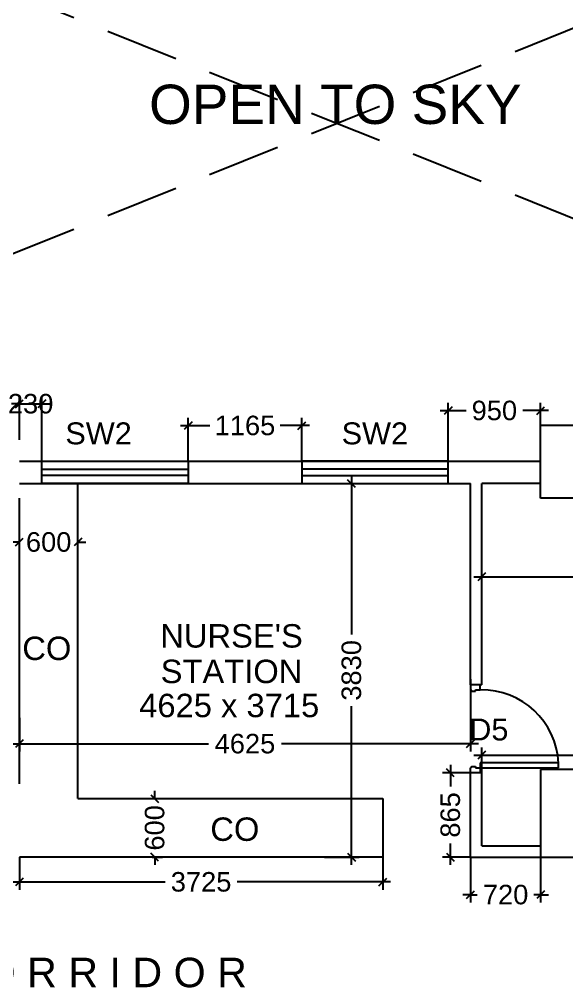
# Model space of a CAD drawing. Extents: x 7620542 to 7843793, y -6476226 to -6093835.
# Drawn here: x 7733317 to 7738926, y -6445747 to -6435819 of the extents above; entities that cross this region are included whole.
import ezdxf
from ezdxf.enums import TextEntityAlignment as Align

# ---------------------------------------------------------------- set-up
doc = ezdxf.new("R2010")
doc.units = 0
doc.header["$LTSCALE"] = 600
doc.header["$MEASUREMENT"] = 0
doc.header["$PDMODE"] = 35
doc.linetypes.add('HIDDEN2', pattern=[0.1875, 0.125, -0.0625])
doc.layers.get('0').update_dxf_attribs({"linetype": 'CONTINUOUS'})
doc.layers.get('Defpoints').update_dxf_attribs({"linetype": 'CONTINUOUS'})
for name, color, linetype in [('Counter', 7, 'CONTINUOUS'), ('DOOR', 32, 'CONTINUOUS'), ('Duct', 8, 'CONTINUOUS'), ('joinery', 7, 'CONTINUOUS'), ('LA-column', 3, 'CONTINUOUS'), ('Room Dim', 1, 'CONTINUOUS'), ('TEXT', 6, 'CONTINUOUS'), ('TXT', 6, 'CONTINUOUS'), ('Walls', 7, 'CONTINUOUS'), ('WIN', 151, 'CONTINUOUS'), ('Working Dim', 5, 'CONTINUOUS')]:
    doc.layers.add(name, color=color, linetype=linetype)
doc.styles.add('ari', font='arial.ttf')
doc.styles.add('ARIAL', font='arial.ttf')
doc.dimstyles.new('int. dim', dxfattribs={"dimtxt": 450, "dimasz": 80, "dimexe": 80, "dimexo": 0, "dimgap": 70, "dimtad": 0, "dimdec": 0, "dimzin": 12, "dimdsep": 46, "dimtxsty": 'ari', "dimblk": 'OBLIQUE', "dimcen": 2, "dimdle": 80, "dimclrd": 256, "dimclre": 256, "dimclrt": 6, "dimadec": 0, "dimazin": 0, "dimtfac": 1, "dimtdec": 0, "dimtix": 1, "dimtmove": 2, "dimatfit": 3, "dimfxl": 1, "dimtolj": 1, "dimtzin": 0, "dimlwd": -1, "dimlwe": -1, "dimarcsym": 0})

# ---------------------------------------------------------------- blocks, each defined once
blk = doc.blocks.new('1000')
at = {"layer": 'DOOR'}
for p, q in [((0, -100), (0, 0)), ((0, 0), (49.7, 0)), ((49.7, 0), (49.7, -2.2)), ((63.2, -49.5), (49.7, -49.5)), ((49.7, -49.5), (49.7, -100)), ((63.2, -13.5), (61, -13.5)), ((63.2, -13.5), (63.2, -49.5)), ((836.8, -13.5), (836.8, -49.5)), ((836.8, -13.5), (839, -13.5)), ((836.8, -49.5), (850.3, -49.5)), ((850.3, 0), (850.3, -2.2)), ((900, 0), (850.3, 0)), ((850.3, -49.5), (850.3, -100)), ((900, -100), (900, 0)), ((49.7, -100), (0, -100)), ((49.7, -100), (49.7, -900.6)), ((100.2, -100), (49.7, -100)), ((100.2, -900.6), (100.2, -100)), ((850.3, -100), (900, -100)), ((49.7, -900.6), (100.2, -900.6))]:
    blk.add_line(p, q, dxfattribs=at)
for centre, major_axis, start_param, end_param in [((49.7, -13.5), (-7.95, 7.95), 3.926991, 5.497787), ((850.3, -13.5), (7.95, 7.95), 0.785398, 2.356194)]:
    blk.add_ellipse(centre, major_axis=major_axis, ratio=1, start_param=start_param, end_param=end_param, dxfattribs=at)
at = {"layer": 'DOOR', "color": 145}
blk.add_ellipse((64.3, -115.3), major_axis=(-519.7, 589.8), ratio=1, start_param=2.464943, end_param=4.009476, dxfattribs=at)
blk = doc.blocks.new('_Oblique')
at = {"color": 0, "linetype": 'ByBlock', "lineweight": -2}
blk.add_line((-0.5, -0.5), (0.5, 0.5), dxfattribs=at)
blk = doc.blocks.new('*D2320')
at = {"layer": 'Defpoints', "color": 0, "transparency": 16777216}
for p in [(7737941.6, -6442582.6, 6.3), (7733317.1, -6442979.6, 6.3), (7737941.6, -6443246.2)]:
    blk.add_point(p, dxfattribs=at)
at = {"layer": 'Working Dim', "transparency": 16777216}
for p, q in [((7737941.6, -6442582.6), (7737941.6, -6443326.2)), ((7733317.1, -6442979.6), (7733317.1, -6443326.2)), ((7733237.1, -6443246.2), (7735256, -6443246.2)), ((7738021.6, -6443246.2), (7736002.8, -6443246.2))]:
    blk.add_line(p, q, dxfattribs=at)
at = {"layer": 'Working Dim', "transparency": 16777216, "xscale": 80, "yscale": 80, "zscale": 80, "rotation": 180}
blk.add_blockref('_Oblique', (7733317.1, -6443246.2), dxfattribs=at)
at = {"layer": 'Working Dim', "transparency": 16777216, "xscale": 80, "yscale": 80, "zscale": 80}
blk.add_blockref('_Oblique', (7737941.6, -6443246.2), dxfattribs=at)
at = {"layer": 'Working Dim', "color": 6, "transparency": 16777216, "insert": (7735629.4, -6443246.2), "char_height": 200, "attachment_point": 5, "style": 'ari'}
blk.add_mtext('\\A1;4625', dxfattribs=at)
blk = doc.blocks.new('*D2321')
at = {"layer": 'Defpoints', "color": 0, "transparency": 16777216}
for p in [(7736146.3, -6440578.8, 6.3), (7736446.3, -6444408.8, 3.4), (7736720.8, -6444408.8)]:
    blk.add_point(p, dxfattribs=at)
at = {"layer": 'Working Dim', "transparency": 16777216}
for p, q in [((7736720.8, -6440498.8), (7736720.8, -6442125.6)), ((7736146.3, -6440578.8), (7736800.8, -6440578.8)), ((7736720.8, -6444488.8), (7736720.8, -6442862.1)), ((7736446.3, -6444408.8), (7736800.8, -6444408.8))]:
    blk.add_line(p, q, dxfattribs=at)
at = {"layer": 'Working Dim', "transparency": 16777216, "xscale": 80, "yscale": 80, "zscale": 80}
for p, rotation in [((7736720.8, -6440578.8), 90), ((7736720.8, -6444408.8), 270)]:
    blk.add_blockref('_Oblique', p, dxfattribs=dict(at, rotation=rotation))
at = {"layer": 'Working Dim', "color": 6, "transparency": 16777216, "insert": (7736720.8, -6442493.8), "char_height": 200, "attachment_point": 5, "rotation": 90, "style": 'ari'}
blk.add_mtext('\\A1;3830', dxfattribs=at)
blk = doc.blocks.new('*D2322')
at = {"layer": 'Defpoints', "color": 0, "transparency": 16777216}
for p in [(7738055.6, -6441433.2, 6.3), (7741475.7, -6441433.2, 6.3), (7741475.7, -6441535.3)]:
    blk.add_point(p, dxfattribs=at)
at = {"layer": 'Working Dim', "transparency": 16777216}
for p, q in [((7738055.6, -6441433.2), (7738055.6, -6441615.3)), ((7741475.7, -6441433.2), (7741475.7, -6441615.3)), ((7737975.6, -6441535.3), (7739397.4, -6441535.3)), ((7741555.7, -6441535.3), (7740133.9, -6441535.3))]:
    blk.add_line(p, q, dxfattribs=at)
at = {"layer": 'Working Dim', "transparency": 16777216, "xscale": 80, "yscale": 80, "zscale": 80, "rotation": 180}
blk.add_blockref('_Oblique', (7738055.6, -6441535.3), dxfattribs=at)
at = {"layer": 'Working Dim', "transparency": 16777216, "xscale": 80, "yscale": 80, "zscale": 80}
blk.add_blockref('_Oblique', (7741475.7, -6441535.3), dxfattribs=at)
at = {"layer": 'Working Dim', "color": 6, "transparency": 16777216, "insert": (7739765.7, -6441535.3), "char_height": 200, "attachment_point": 5, "style": 'ari'}
blk.add_mtext('\\A1;3420', dxfattribs=at)
blk = doc.blocks.new('*D2323')
at = {"layer": 'Defpoints', "color": 0, "transparency": 16777216}
for p in [(7742791.2, -6443363.8), (7738056.6, -6443631.7, 6.3), (7742791.2, -6443631.7, 6.3)]:
    blk.add_point(p, dxfattribs=at)
at = {"layer": 'Working Dim', "transparency": 16777216}
for p, q in [((7738056.6, -6443631.7), (7738056.6, -6443283.8)), ((7742791.2, -6443631.7), (7742791.2, -6443283.8)), ((7737976.6, -6443363.8), (7740050.5, -6443363.8)), ((7742871.2, -6443363.8), (7740797.3, -6443363.8))]:
    blk.add_line(p, q, dxfattribs=at)
at = {"layer": 'Working Dim', "transparency": 16777216, "xscale": 80, "yscale": 80, "zscale": 80, "rotation": 180}
blk.add_blockref('_Oblique', (7738056.6, -6443363.8), dxfattribs=at)
at = {"layer": 'Working Dim', "transparency": 16777216, "xscale": 80, "yscale": 80, "zscale": 80}
blk.add_blockref('_Oblique', (7742791.2, -6443363.8), dxfattribs=at)
at = {"layer": 'Working Dim', "color": 6, "transparency": 16777216, "insert": (7740423.9, -6443363.8), "char_height": 200, "attachment_point": 5, "style": 'ari'}
blk.add_mtext('\\A1;4735', dxfattribs=at)
blk = doc.blocks.new('*D2331')
at = {"layer": 'Defpoints', "color": 0, "transparency": 16777216}
for p in [(7736211.8, -6439983.8), (7735047.3, -6440348.6), (7736211.8, -6440348.6, -1.1)]:
    blk.add_point(p, dxfattribs=at)
at = {"layer": 'Working Dim', "transparency": 16777216}
for p, q in [((7735047.3, -6440348.6), (7735047.3, -6439903.8)), ((7736211.8, -6440348.6), (7736211.8, -6439903.8)), ((7734967.3, -6439983.8), (7735269.6, -6439983.8)), ((7736291.8, -6439983.8), (7735989.5, -6439983.8))]:
    blk.add_line(p, q, dxfattribs=at)
at = {"layer": 'Working Dim', "transparency": 16777216, "xscale": 80, "yscale": 80, "zscale": 80, "rotation": 180}
blk.add_blockref('_Oblique', (7735047.3, -6439983.8), dxfattribs=at)
at = {"layer": 'Working Dim', "transparency": 16777216, "xscale": 80, "yscale": 80, "zscale": 80}
blk.add_blockref('_Oblique', (7736211.8, -6439983.8), dxfattribs=at)
at = {"layer": 'Working Dim', "color": 6, "transparency": 16777216, "insert": (7735629.6, -6439983.8), "char_height": 200, "attachment_point": 5, "style": 'ari'}
blk.add_mtext('\\A1;1165', dxfattribs=at)
blk = doc.blocks.new('*D2381')
at = {"layer": 'Defpoints', "color": 0, "transparency": 16777216}
for p in [(7733547.3, -6439760.6), (7733317.1, -6440128.8, 13.1), (7733547.3, -6440348.6)]:
    blk.add_point(p, dxfattribs=at)
at = {"layer": 'Working Dim', "transparency": 16777216}
for p, q in [((7733317.1, -6440128.8), (7733317.1, -6439680.6)), ((7733547.3, -6440348.6), (7733547.3, -6439680.6)), ((7733317.1, -6439760.6), (7733237.1, -6439760.6)), ((7733317.1, -6439760.6), (7733547.3, -6439760.6)), ((7733547.3, -6439760.6), (7733627.3, -6439760.6))]:
    blk.add_line(p, q, dxfattribs=at)
at = {"layer": 'Working Dim', "transparency": 16777216, "xscale": 80, "yscale": 80, "zscale": 80}
blk.add_blockref('_Oblique', (7733317.1, -6439760.6), dxfattribs=at)
at = {"layer": 'Working Dim', "transparency": 16777216, "xscale": 80, "yscale": 80, "zscale": 80, "rotation": 180}
blk.add_blockref('_Oblique', (7733547.3, -6439760.6), dxfattribs=at)
at = {"layer": 'Working Dim', "color": 6, "transparency": 16777216, "insert": (7733432.2, -6439760.6), "char_height": 200, "attachment_point": 5, "style": 'ari'}
blk.add_mtext('\\A1;230', dxfattribs=at)
blk = doc.blocks.new('*D2382')
at = {"layer": 'Defpoints', "color": 0, "transparency": 16777216}
for p in [(7737711.8, -6439830), (7737711.8, -6440348.6), (7738660.1, -6440348.7)]:
    blk.add_point(p, dxfattribs=at)
at = {"layer": 'Working Dim', "transparency": 16777216}
for p, q in [((7737711.8, -6440348.6), (7737711.8, -6439750)), ((7738660.1, -6440348.7), (7738660.1, -6439750)), ((7737631.8, -6439830), (7737895.3, -6439830)), ((7738740.1, -6439830), (7738476.5, -6439830))]:
    blk.add_line(p, q, dxfattribs=at)
at = {"layer": 'Working Dim', "transparency": 16777216, "xscale": 80, "yscale": 80, "zscale": 80, "rotation": 180}
blk.add_blockref('_Oblique', (7737711.8, -6439830), dxfattribs=at)
at = {"layer": 'Working Dim', "transparency": 16777216, "xscale": 80, "yscale": 80, "zscale": 80}
blk.add_blockref('_Oblique', (7738660.1, -6439830), dxfattribs=at)
at = {"layer": 'Working Dim', "color": 6, "transparency": 16777216, "insert": (7738185.9, -6439830), "char_height": 200, "attachment_point": 5, "style": 'ari'}
blk.add_mtext('\\A1;950', dxfattribs=at)
blk = doc.blocks.new('*D2392')
at = {"layer": 'Defpoints', "color": 0, "transparency": 16777216}
for p in [(7733317.1, -6444408.8, 8.6), (7737042.3, -6444408.7, 3.4), (7737042.3, -6444663.2)]:
    blk.add_point(p, dxfattribs=at)
at = {"layer": 'Working Dim', "transparency": 16777216}
for p, q in [((7733317.1, -6444408.8), (7733317.1, -6444743.2)), ((7737042.3, -6444408.7), (7737042.3, -6444743.2)), ((7733237.1, -6444663.2), (7734810.4, -6444663.2)), ((7737122.3, -6444663.2), (7735549.1, -6444663.2))]:
    blk.add_line(p, q, dxfattribs=at)
at = {"layer": 'Working Dim', "transparency": 16777216, "xscale": 80, "yscale": 80, "zscale": 80, "rotation": 180}
blk.add_blockref('_Oblique', (7733317.1, -6444663.2), dxfattribs=at)
at = {"layer": 'Working Dim', "transparency": 16777216, "xscale": 80, "yscale": 80, "zscale": 80}
blk.add_blockref('_Oblique', (7737042.3, -6444663.2), dxfattribs=at)
at = {"layer": 'Working Dim', "color": 6, "transparency": 16777216, "insert": (7735179.7, -6444663.2), "char_height": 200, "attachment_point": 5, "style": 'ari'}
blk.add_mtext('\\A1;3725', dxfattribs=at)
blk = doc.blocks.new('*D2393')
at = {"layer": 'Defpoints', "color": 0, "transparency": 16777216}
for p in [(7737941.8, -6444408.7), (7738660.1, -6444408.8, 8.6), (7738660.1, -6444793.8)]:
    blk.add_point(p, dxfattribs=at)
at = {"layer": 'Working Dim', "transparency": 16777216}
for p, q in [((7737941.8, -6444408.7), (7737941.8, -6444873.8)), ((7738660.1, -6444408.8), (7738660.1, -6444873.8)), ((7737941.8, -6444793.8), (7737861.8, -6444793.8)), ((7737941.8, -6444793.8), (7738011.2, -6444793.8)), ((7738660.1, -6444793.8), (7738590.8, -6444793.8)), ((7738660.1, -6444793.8), (7738740.1, -6444793.8))]:
    blk.add_line(p, q, dxfattribs=at)
at = {"layer": 'Working Dim', "transparency": 16777216, "xscale": 80, "yscale": 80, "zscale": 80}
blk.add_blockref('_Oblique', (7737941.8, -6444793.8), dxfattribs=at)
at = {"layer": 'Working Dim', "transparency": 16777216, "xscale": 80, "yscale": 80, "zscale": 80, "rotation": 180}
blk.add_blockref('_Oblique', (7738660.1, -6444793.8), dxfattribs=at)
at = {"layer": 'Working Dim', "color": 6, "transparency": 16777216, "insert": (7738301, -6444793.8), "char_height": 200, "attachment_point": 5, "style": 'ari'}
blk.add_mtext('\\A1;720', dxfattribs=at)
blk = doc.blocks.new('*D2462')
at = {"layer": 'Defpoints', "color": 0, "transparency": 16777216}
for p in [(7737734.7, -6443543.6), (7737941.8, -6443543.6, -22.8), (7737941.8, -6444408.7, -22.8)]:
    blk.add_point(p, dxfattribs=at)
at = {"layer": 'Working Dim', "transparency": 16777216}
for p, q in [((7737734.7, -6443463.6), (7737734.7, -6443684.3)), ((7737941.8, -6443543.6), (7737654.7, -6443543.6)), ((7737734.7, -6444488.7), (7737734.7, -6444268)), ((7737941.8, -6444408.7), (7737654.7, -6444408.7))]:
    blk.add_line(p, q, dxfattribs=at)
at = {"layer": 'Working Dim', "transparency": 16777216, "xscale": 80, "yscale": 80, "zscale": 80}
for p, rotation in [((7737734.7, -6443543.6), 90), ((7737734.7, -6444408.7), 270)]:
    blk.add_blockref('_Oblique', p, dxfattribs=dict(at, rotation=rotation))
at = {"layer": 'Working Dim', "color": 6, "transparency": 16777216, "insert": (7737734.7, -6443976.2), "char_height": 200, "attachment_point": 5, "rotation": 90, "style": 'ari'}
blk.add_mtext('\\A1;865', dxfattribs=at)
blk = doc.blocks.new('*D2463')
at = {"layer": 'Defpoints', "color": 0, "transparency": 16777216}
for p in [(7733917.3, -6441178.4), (7733317.3, -6441227.7, -22.8), (7733917.3, -6441227.7, -22.8)]:
    blk.add_point(p, dxfattribs=at)
at = {"layer": 'Working Dim', "transparency": 16777216}
for p, q in [((7733317.3, -6441227.7), (7733317.3, -6441098.4)), ((7733917.3, -6441227.7), (7733917.3, -6441098.4)), ((7733317.3, -6441178.4), (7733237.3, -6441178.4)), ((7733317.3, -6441178.4), (7733326.2, -6441178.4)), ((7733917.3, -6441178.4), (7733908.5, -6441178.4)), ((7733917.3, -6441178.4), (7733997.3, -6441178.4))]:
    blk.add_line(p, q, dxfattribs=at)
at = {"layer": 'Working Dim', "transparency": 16777216, "xscale": 80, "yscale": 80, "zscale": 80}
blk.add_blockref('_Oblique', (7733317.3, -6441178.4), dxfattribs=at)
at = {"layer": 'Working Dim', "transparency": 16777216, "xscale": 80, "yscale": 80, "zscale": 80, "rotation": 180}
blk.add_blockref('_Oblique', (7733917.3, -6441178.4), dxfattribs=at)
at = {"layer": 'Working Dim', "color": 6, "transparency": 16777216, "insert": (7733617.3, -6441178.4), "char_height": 200, "attachment_point": 5, "style": 'ari'}
blk.add_mtext('\\A1;600', dxfattribs=at)
blk = doc.blocks.new('*D2464')
at = {"layer": 'Defpoints', "color": 0, "transparency": 16777216}
for p in [(7734679.5, -6443808.7, -19.4), (7734704.1, -6443808.7), (7734679.5, -6444408.7, -19.4)]:
    blk.add_point(p, dxfattribs=at)
at = {"layer": 'Working Dim', "transparency": 16777216}
for p, q in [((7734704.1, -6443808.7), (7734704.1, -6443728.7)), ((7734679.5, -6443808.7), (7734784.1, -6443808.7)), ((7734704.1, -6443808.7), (7734704.1, -6443817.6)), ((7734679.5, -6444408.7), (7734784.1, -6444408.7)), ((7734704.1, -6444408.7), (7734704.1, -6444399.9)), ((7734704.1, -6444408.7), (7734704.1, -6444488.7))]:
    blk.add_line(p, q, dxfattribs=at)
at = {"layer": 'Working Dim', "transparency": 16777216, "xscale": 80, "yscale": 80, "zscale": 80}
for p, rotation in [((7734704.1, -6443808.7), 270), ((7734704.1, -6444408.7), 90)]:
    blk.add_blockref('_Oblique', p, dxfattribs=dict(at, rotation=rotation))
at = {"layer": 'Working Dim', "color": 6, "transparency": 16777216, "insert": (7734704.1, -6444108.7), "char_height": 200, "attachment_point": 5, "rotation": 90, "style": 'ari'}
blk.add_mtext('\\A1;600', dxfattribs=at)

msp = doc.modelspace()

# ---------------------------------------------------------------- linework, layer by layer
at = {"layer": 'Counter'}
for p, q in [((7733917.325, -6443808.732, -19.389), (7737042.324, -6443808.732, -19.389)), ((7737042.324, -6443808.732, -19.389), (7737042.324, -6444408.732, -19.389)), ((7737042.324, -6444408.732, -19.389), (7733317.146, -6444408.732, -19.389))]:
    msp.add_line(p, q, dxfattribs=at)
at = {"layer": 'Duct', "color": 8, "linetype": 'HIDDEN2', "ltscale": 10}
for p, q in [((7727962.052, -6433418.687, -22.81), (7744821.649, -6440204.237, -22.81)), ((7727962.052, -6440348.653, -22.81), (7744821.826, -6433563.031, -22.81)), ((7727962.052, -6440348.653, -22.81), (7744821.826, -6433563.031, -22.81))]:
    msp.add_line(p, q, dxfattribs=at)
at = {"layer": 'LA-column', "color": 2, "flags": 128}
for points, elevation in [([(7738660.146, -6440728.875), (7738660.146, -6439978.875), (7739410.146, -6439978.875), (7739410.146, -6440728.875)], -9.699), ([(7738660.146, -6443508.812), (7738660.146, -6444408.812), (7739560.146, -6444408.812), (7739560.146, -6443508.812)], -12.548), ([(7738660.146, -6443508.812), (7738660.146, -6444408.812), (7739560.146, -6444408.812), (7739560.146, -6443508.812)], -12.548)]:
    msp.add_lwpolyline(points, close=True, dxfattribs=dict(at, elevation=elevation))
at = {"layer": 'Walls'}
for p, q in [((7733317.146, -6440348.62, -22.81), (7738660.057, -6440348.691, -22.81)), ((7733317.325, -6440578.632, -22.81), (7737941.827, -6440578.699, -22.81)), ((7733917.325, -6443808.732, -22.81), (7733917.325, -6440578.632, -22.81)), ((7737941.827, -6442643.631, -22.81), (7737941.827, -6440578.699, -22.81)), ((7738660.057, -6440578.699, -22.81), (7738056.827, -6440578.699, -22.81)), ((7738056.827, -6442643.631, -22.81), (7738056.827, -6440578.699, -22.81)), ((7733317.325, -6443658.632, -22.81), (7733317.325, -6440728.875, -22.81)), ((7738056.827, -6442643.631, -22.81), (7737941.827, -6442643.631, -22.81)), ((7737941.827, -6444408.699, -22.81), (7737941.827, -6443543.636, -22.81)), ((7738056.827, -6443543.636, -22.81), (7737941.827, -6443543.636, -22.81)), ((7738056.827, -6444293.699, -22.81), (7738056.827, -6443543.636, -22.81)), ((7738056.827, -6444293.699, -22.81), (7738661.325, -6444293.699, -22.81)), ((7737941.827, -6444408.699, -22.81), (7738661.325, -6444408.699, -22.81))]:
    msp.add_line(p, q, dxfattribs=at)
at = {"layer": 'WIN', "linetype": 'Continuous', "elevation": -22.81}
for points in [[(7733547.325, -6440348.632), (7735047.325, -6440348.632), (7735047.325, -6440578.632), (7733547.325, -6440578.632)], [(7737711.827, -6440348.632), (7736211.827, -6440348.632), (7736211.827, -6440578.632), (7737711.827, -6440578.632)], [(7733547.325, -6440431.416), (7735047.325, -6440431.416), (7735047.325, -6440495.849), (7733547.325, -6440495.849)], [(7737711.827, -6440431.416), (7736211.827, -6440431.416), (7736211.827, -6440495.849), (7737711.827, -6440495.849)]]:
    msp.add_lwpolyline(points, close=True, dxfattribs=at)

# ---------------------------------------------------------------- block references
at = {"layer": 'DOOR', "linetype": 'Continuous', "rotation": 90.0000130200481}
msp.add_blockref('1000', (7737941.827, -6443543.631, -22.81), dxfattribs=at)

# ---------------------------------------------------------------- texts
at = {"layer": 'Counter', "color": 10, "style": 'ARIAL'}
for p in [(7733347.13, -6442387.82, -21.672), (7735274.425, -6444241.914, -21.672)]:
    msp.add_text('CO', height=240, dxfattribs=at).set_placement(p)
at = {"layer": 'joinery', "style": 'ari'}
for s, p in [('SW2', (7734128.862, -6440176.216, -22.81)), ('SW2', (7736960.871, -6440176.216, -22.81)), ('D5', (7738128.981, -6443212.359, -22.81))]:
    msp.add_text(s, height=225, dxfattribs=at).set_placement(p, align=Align.CENTER)
at = {"layer": 'Room Dim', "style": 'ARIAL'}
msp.add_text('4625 x 3715', height=240, dxfattribs=at).set_placement((7735468.086, -6442853.596, -22.81), align=Align.MIDDLE_CENTER)
at = {"layer": 'TEXT', "color": 7, "style": 'ARIAL'}
for s, height, p in [('OPEN TO SKY', 403.2, (7736555.501, -6436891.445, -22.81)), ("NURSE'S", 240, (7735491.529, -6442259.892, -22.81)), ('STATION', 240, (7735491.529, -6442624.159, -22.81))]:
    msp.add_text(s, height=height, dxfattribs=at).set_placement(p, align=Align.CENTER)
at = {"layer": 'TXT', "color": 7, "style": 'ARIAL'}
msp.add_text('2.40 M      W I D E      C O R R I D O R', height=302.4, dxfattribs=at).set_placement((7732011.249, -6445742.391, -22.81), align=Align.CENTER)

# ---------------------------------------------------------------- dimensions: what is measured, and where the dimension line sits
at = {"layer": 'Working Dim'}
for base, p1, p2, override, picture, middle in [((7733547.325, -6439760.55, -22.81), (7733317.146, -6440128.758, -9.699), (7733547.325, -6440348.623, -22.81), {"dimtxt": 200, "dimarcsym": 1}, '*D2381', (7733432.236, -6439760.55, -22.81)), ((7736211.827, -6439983.797, -22.81), (7735047.325, -6440348.632, -22.81), (7736211.827, -6440348.632, -23.948), {"dimtxt": 200}, '*D2331', (7735629.576, -6439983.797, -22.81)), ((7741475.681, -6441535.257, -22.81), (7738055.649, -6441433.233, -16.541), (7741475.681, -6441433.233, -16.541), {"dimtxt": 200}, '*D2322', (7739765.665, -6441535.257, -22.81)), ((7737941.649, -6443246.15, -22.81), (7733317.147, -6442979.621, -16.541), (7737941.649, -6442582.555, -16.541), {"dimtxt": 200}, '*D2320', (7735629.398, -6443246.15, -22.81)), ((7742791.179, -6443363.82, -22.81), (7738056.649, -6443631.716, -16.541), (7742791.179, -6443631.716, -16.541), {"dimtxt": 200}, '*D2323', (7740423.914, -6443363.82, -22.81)), ((7737042.324, -6444663.194, -22.81), (7733317.146, -6444408.808, -14.258), (7737042.324, -6444408.732, -19.389), {"dimtxt": 200, "dimarcsym": 1}, '*D2392', (7735179.735, -6444663.194, -22.81))]:
    dim = msp.add_linear_dim(base=base, p1=p1, p2=p2, dimstyle='int. dim', override=override, dxfattribs=at)
    dim.commit()
    dim.dimension.update_dxf_attribs({"geometry": picture, "text_midpoint": middle})
for base, p1, p2, text, picture, middle in [((7737711.827, -6439830.009, -22.81), (7738660.057, -6440348.691, -22.81), (7737711.827, -6440348.632, -22.81), '950', '*D2382', (7738185.942, -6439830.009, -22.81)), ((7738660.147, -6444793.781, -22.81), (7737941.827, -6444408.699, -22.81), (7738660.147, -6444408.812, -14.258), '720', '*D2393', (7738300.987, -6444793.781, -22.81))]:
    dim = msp.add_linear_dim(base=base, p1=p1, p2=p2, text=text, dimstyle='int. dim', override={"dimtxt": 200, "dimarcsym": 1}, dxfattribs=at)
    dim.commit()
    dim.dimension.update_dxf_attribs({"geometry": picture, "text_midpoint": middle})
dim = msp.add_linear_dim(base=(7736720.766, -6444408.839, -22.81), p1=(7736146.312, -6440578.818, -16.541), p2=(7736446.312, -6444408.839, -19.389), angle=270, dimstyle='int. dim', override={"dimtxt": 200}, dxfattribs=at)
dim.commit()
dim.dimension.update_dxf_attribs({"geometry": '*D2321', "text_midpoint": (7736720.766, -6442493.828, -22.81)})
at = {"layer": 'Working Dim', "color": 7}
dim = msp.add_linear_dim(base=(7733917.325, -6441178.357), p1=(7733317.325, -6441227.661, -22.81), p2=(7733917.325, -6441227.661, -22.81), dimstyle='int. dim', override={"dimtxt": 200, "dimarcsym": 1}, dxfattribs=at)
dim.commit()
dim.dimension.update_dxf_attribs({"geometry": '*D2463', "text_midpoint": (7733617.325, -6441178.357)})
for base, p1, p2, picture, middle in [((7737734.717, -6443543.636), (7737941.827, -6444408.699, -22.81), (7737941.827, -6443543.636, -22.81), '*D2462', (7737734.717, -6443976.167)), ((7734704.15, -6443808.732), (7734679.462, -6444408.732, -19.389), (7734679.462, -6443808.732, -19.389), '*D2464', (7734704.15, -6444108.732))]:
    dim = msp.add_linear_dim(base=base, p1=p1, p2=p2, angle=90, dimstyle='int. dim', override={"dimtxt": 200, "dimarcsym": 1}, dxfattribs=at)
    dim.commit()
    dim.dimension.update_dxf_attribs({"geometry": picture, "text_midpoint": middle})

doc.saveas('drawing.dxf')
